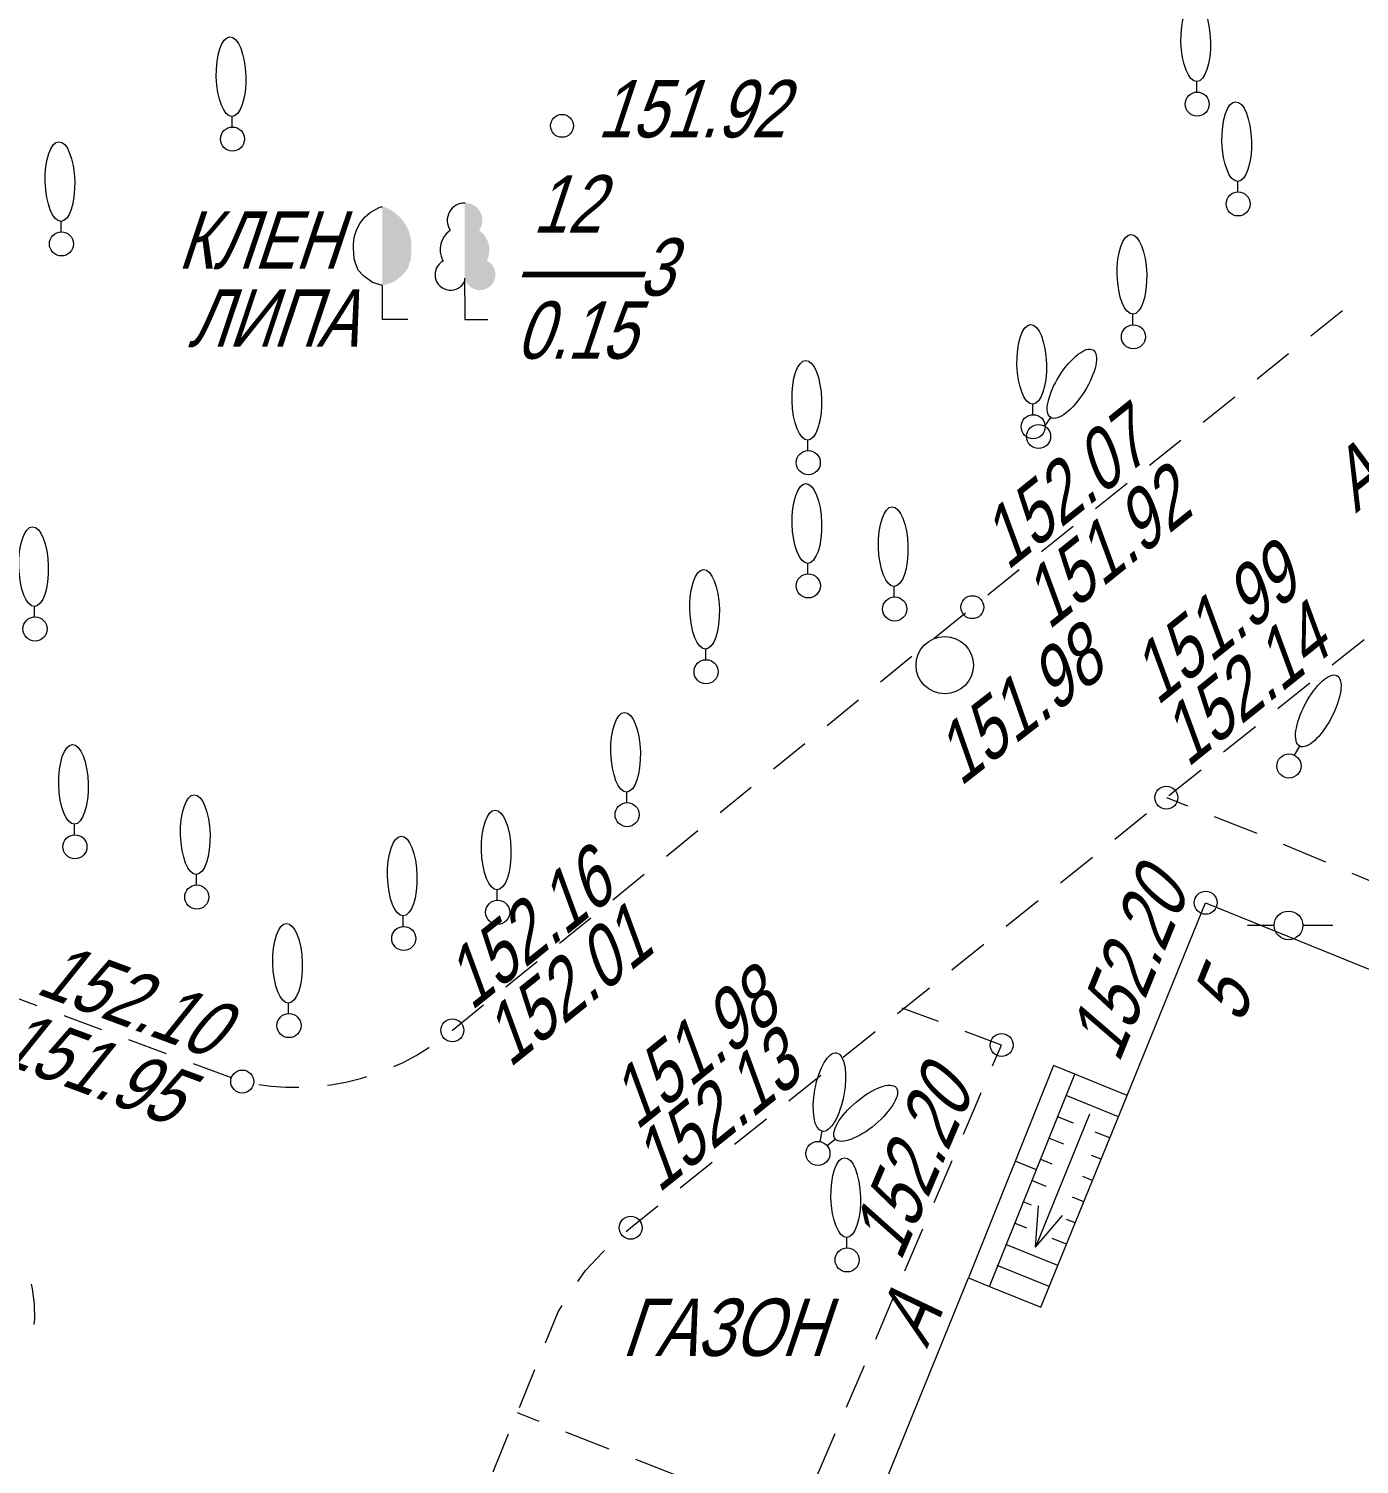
# Model space of a CAD drawing. Header units: metres. Extents: x 382 to 851, y 14083 to 14440.
# Drawn here: x 687.61 to 710.81, y 14270.72 to 14295.75 of the extents above; entities that cross this region are included whole.
import ezdxf
from ezdxf.enums import TextEntityAlignment as Align

# ---------------------------------------------------------------- set-up
doc = ezdxf.new("R2010")
doc.units = ezdxf.units.M
doc.header["$MEASUREMENT"] = 0
doc.linetypes.add('UP line', pattern=[1.5, 1, -0.5])
for name, color, linetype, lineweight in [('Бортовой камень', 7, 'Continuous', 25), ('Внутреннее заполнение', 7, 'Continuous', 25), ('Горизонтали', 7, 'Continuous', 25), ('Граница улицы', 7, 'Continuous', 25), ('Здания', 7, 'Continuous', 25), ('Колодцы', 7, 'Continuous', 25), ('Крыльца', 7, 'Continuous', 25), ('Леса и газоны', 7, 'Continuous', 25), ('Номер дома', 7, 'Continuous', 25), ('Отдельно стоящее дерево', 7, 'Continuous', 25), ('Фонтаны', 7, 'Continuous', 25), ('Части зданий', 7, 'Continuous', 25)]:
    doc.layers.add(name, color=color, linetype=linetype, lineweight=lineweight)
doc.styles.add('Style-RUSSIAN_1251 I 0.32289', font='RUSSIAN_1251.shx', dxfattribs={"oblique": 18.5})

# ---------------------------------------------------------------- blocks, each defined once
blk = doc.blocks.new('DEREVO_101')
at = {"layer": 'Отдельно стоящее дерево', "color": 251, "linetype": 'Continuous', "lineweight": 9, "flags": 128}
blk.add_lwpolyline([(-0.007, 0.21), (-0.007, 0.393)], dxfattribs=at)
at = {"layer": 'Отдельно стоящее дерево', "color": 251, "linetype": 'Continuous', "lineweight": 9}
blk.add_arc((0.00044, 0.00032), 0.21, 0, 359.999994, dxfattribs=at)
blk.add_ellipse((-0.02506, 1.08832), major_axis=(-0.0185, 0.695), ratio=0.36982862, dxfattribs=at)
blk = doc.blocks.new('DEREVO_102')
at = {"layer": 'Отдельно стоящее дерево', "color": 251, "linetype": 'Continuous', "lineweight": 9, "flags": 128}
blk.add_lwpolyline([(-0.007, 0.21), (-0.007, 0.393)], dxfattribs=at)
at = {"layer": 'Отдельно стоящее дерево', "color": 251, "linetype": 'Continuous', "lineweight": 9}
blk.add_arc((-0.00045, -0.00013), 0.21, 0, 359.999994, dxfattribs=at)
blk.add_ellipse((-0.02595, 1.08787), major_axis=(-0.0185, 0.695), ratio=0.36982862, dxfattribs=at)
blk = doc.blocks.new('DEREVO_103')
at = {"layer": 'Отдельно стоящее дерево', "color": 251, "linetype": 'Continuous', "lineweight": 9, "flags": 128}
blk.add_lwpolyline([(-0.007, 0.21), (-0.007, 0.393)], dxfattribs=at)
at = {"layer": 'Отдельно стоящее дерево', "color": 251, "linetype": 'Continuous', "lineweight": 9}
blk.add_arc((0.00037, -0.00041), 0.21, 0, 359.999994, dxfattribs=at)
blk.add_ellipse((-0.02513, 1.08759), major_axis=(-0.0185, 0.695), ratio=0.36982862, dxfattribs=at)
blk = doc.blocks.new('DEREVO_104')
at = {"layer": 'Отдельно стоящее дерево', "color": 251, "linetype": 'Continuous', "lineweight": 9, "flags": 128}
blk.add_lwpolyline([(-0.007, 0.21), (-0.007, 0.393)], dxfattribs=at)
at = {"layer": 'Отдельно стоящее дерево', "color": 251, "linetype": 'Continuous', "lineweight": 9}
blk.add_arc((0, 0), 0.21, 0, 360, dxfattribs=at)
blk.add_ellipse((-0.026, 1.088), major_axis=(-0.018, 0.695), ratio=0.369829, dxfattribs=at)
blk = doc.blocks.new('DEREVO_105')
at = {"layer": 'Отдельно стоящее дерево', "color": 251, "linetype": 'Continuous', "lineweight": 9, "flags": 128}
blk.add_lwpolyline([(-0.007, 0.21), (-0.007, 0.393)], dxfattribs=at)
at = {"layer": 'Отдельно стоящее дерево', "color": 251, "linetype": 'Continuous', "lineweight": 9}
blk.add_arc((-0.00049, -0.00049), 0.21, 0, 359.999994, dxfattribs=at)
blk.add_ellipse((-0.02599, 1.08751), major_axis=(-0.0185, 0.695), ratio=0.36982862, dxfattribs=at)
blk = doc.blocks.new('DEREVO_108')
at = {"layer": 'Отдельно стоящее дерево', "color": 251, "linetype": 'Continuous', "lineweight": 9, "flags": 128}
blk.add_lwpolyline([(-0.007, 0.21), (-0.007, 0.393)], dxfattribs=at)
at = {"layer": 'Отдельно стоящее дерево', "color": 251, "linetype": 'Continuous', "lineweight": 9}
blk.add_arc((0, -0.001), 0.21, 0, 360, dxfattribs=at)
blk.add_ellipse((-0.026, 1.087), major_axis=(-0.019, 0.695), ratio=0.369829, dxfattribs=at)
blk = doc.blocks.new('PIKET_115')
at = {"layer": 'Горизонтали', "color": 251, "linetype": 'Continuous', "lineweight": 9}
blk.add_arc((0, 0), 0.2, 0, 360, dxfattribs=at)
blk = doc.blocks.new('KOLOD_18')
at = {"layer": 'Колодцы', "color": 251, "linetype": 'Continuous', "lineweight": 9}
blk.add_arc((0, 0), 0.5, 0, 360, dxfattribs=at)
blk = doc.blocks.new('STRELK_5')
at = {"layer": 'Крыльца', "color": 251, "linetype": 'Continuous', "lineweight": 9, "flags": 128}
for points in [[(0, 2.5), (-0.226, 1.815)], [(0, 0), (0, 2.5)], [(0, 2.5), (0.226, 1.815)]]:
    blk.add_lwpolyline(points, dxfattribs=at)
blk = doc.blocks.new('SIFON_1')
at = {"layer": 'Фонтаны', "color": 251, "linetype": 'Continuous', "lineweight": 9}
for p, q in [((-0.717, 0.004), (-0.253, 0.004)), ((0.244, 0.004), (0.774, 0.004))]:
    blk.add_line(p, q, dxfattribs=at)
blk.add_arc((0, 0), 0.25, 0, 360, dxfattribs=at)
blk = doc.blocks.new('PIKET_117')
at = {"layer": 'Горизонтали', "color": 251, "linetype": 'Continuous', "lineweight": 9}
blk.add_arc((0, 0), 0.2, 0, 360, dxfattribs=at)
blk = doc.blocks.new('SM_1')
at = {"layer": 'Леса и газоны', "linetype": 'Continuous', "lineweight": 9}
blk.add_hatch(color=251, dxfattribs=at).paths.add_polyline_path([(0.742, 0.718, 1.560755), (1.127, 1.026), (1.13, 1.032, 0.363475), (0.996, 1.554), (0.996, 1.561, 0.605867), (0.742, 2.032)])
blk.add_hatch(color=251, dxfattribs=at).paths.add_polyline_path([(-0.693, 0.594), (-0.52, 0.645), (-0.465, 0.673), (-0.364, 0.762), (-0.271, 0.86), (-0.244, 0.907), (-0.244, 0.905), (-0.223, 0.982), (-0.197, 1.055), (-0.195, 1.064), (-0.188, 1.25, 0.341141), (-0.693, 1.972), (-0.693, 0.592)], is_closed=False)
at = {"layer": 'Леса и газоны', "color": 251, "linetype": 'Continuous', "lineweight": 9}
for p, q in [((-0.693, 0.002), (-0.693, 0.592)), ((0.992, 0.514), (0.993, 0.514))]:
    blk.add_line(p, q, dxfattribs=at)
at = {"layer": 'Леса и газоны', "color": 251, "linetype": 'Continuous', "lineweight": 9, "flags": 128}
blk.add_lwpolyline([(-0.693, 0.594), (-0.866, 0.645), (-1.022, 0.762), (-1.115, 0.86), (-1.163, 0.984), (-1.189, 1.057), (-1.199, 1.252), (-1.198, 1.25, -0.344174), (-0.693, 1.972)], format="xyb", dxfattribs=at)
for points in [[(0.742, 0.413), (0.742, 0.719)], [(0.742, 0.413), (0.742, 0.003), (1.145, 0.003)], [(-0.693, 0.004), (-0.25, 0.004)]]:
    blk.add_lwpolyline(points, dxfattribs=at)
at = {"layer": 'Леса и газоны', "color": 251, "linetype": 'Continuous', "lineweight": 9}
for centre, radius, start, end in [((0.738, 1.73), 0.302, 87.9054, 214.1094), ((0.733, 1.213), 0.42, 125.6529, 205.5526), ((0.495, 0.783), 0.271, 117.6072, 335.8238)]:
    blk.add_arc(centre, radius, start, end, dxfattribs=at)
blk = doc.blocks.new('DEREVO_156')
at = {"layer": 'Отдельно стоящее дерево', "color": 251, "linetype": 'Continuous', "lineweight": 9, "flags": 128}
blk.add_lwpolyline([(-0.007, 0.21), (-0.007, 0.393)], dxfattribs=at)
at = {"layer": 'Отдельно стоящее дерево', "color": 251, "linetype": 'Continuous', "lineweight": 9}
blk.add_arc((0.00004, 0.00031), 0.21, 0, 359.999994, dxfattribs=at)
blk.add_ellipse((-0.02546, 1.08831), major_axis=(-0.0185, 0.695), ratio=0.36982862, dxfattribs=at)
blk = doc.blocks.new('DEREVO_157')
at = {"layer": 'Отдельно стоящее дерево', "color": 251, "linetype": 'Continuous', "lineweight": 9, "flags": 128}
blk.add_lwpolyline([(-0.007, 0.21), (-0.007, 0.393)], dxfattribs=at)
at = {"layer": 'Отдельно стоящее дерево', "color": 251, "linetype": 'Continuous', "lineweight": 9}
blk.add_arc((0, 0), 0.21, 0, 360, dxfattribs=at)
blk.add_ellipse((-0.025, 1.088), major_axis=(-0.019, 0.695), ratio=0.369829, dxfattribs=at)
blk = doc.blocks.new('DEREVO_158')
at = {"layer": 'Отдельно стоящее дерево', "color": 251, "linetype": 'Continuous', "lineweight": 9, "flags": 128}
blk.add_lwpolyline([(-0.007, 0.21), (-0.007, 0.393)], dxfattribs=at)
at = {"layer": 'Отдельно стоящее дерево', "color": 251, "linetype": 'Continuous', "lineweight": 9}
blk.add_arc((0.00041, -0.00003), 0.21, 0, 359.999994, dxfattribs=at)
blk.add_ellipse((-0.02509, 1.08797), major_axis=(-0.0185, 0.695), ratio=0.36982862, dxfattribs=at)
blk = doc.blocks.new('DEREVO_159')
at = {"layer": 'Отдельно стоящее дерево', "color": 251, "linetype": 'Continuous', "lineweight": 9, "flags": 128}
blk.add_lwpolyline([(-0.007, 0.21), (-0.007, 0.393)], dxfattribs=at)
at = {"layer": 'Отдельно стоящее дерево', "color": 251, "linetype": 'Continuous', "lineweight": 9}
blk.add_arc((0, 0), 0.21, 0, 360, dxfattribs=at)
blk.add_ellipse((-0.026, 1.088), major_axis=(-0.019, 0.695), ratio=0.369829, dxfattribs=at)
blk = doc.blocks.new('DEREVO_160')
at = {"layer": 'Отдельно стоящее дерево', "color": 251, "linetype": 'Continuous', "lineweight": 9, "flags": 128}
blk.add_lwpolyline([(-0.007, 0.21), (-0.007, 0.393)], dxfattribs=at)
at = {"layer": 'Отдельно стоящее дерево', "color": 251, "linetype": 'Continuous', "lineweight": 9}
blk.add_arc((-0.00049, -0.00005), 0.21, 0, 359.999994, dxfattribs=at)
blk.add_ellipse((-0.02599, 1.08795), major_axis=(-0.0185, 0.695), ratio=0.36982862, dxfattribs=at)
blk = doc.blocks.new('DEREVO_161')
at = {"layer": 'Отдельно стоящее дерево', "color": 251, "linetype": 'Continuous', "lineweight": 9, "flags": 128}
blk.add_lwpolyline([(-0.007, 0.21), (-0.007, 0.393)], dxfattribs=at)
at = {"layer": 'Отдельно стоящее дерево', "color": 251, "linetype": 'Continuous', "lineweight": 9}
blk.add_arc((-0.00021, 0.00032), 0.21, 0, 359.999994, dxfattribs=at)
blk.add_ellipse((-0.02571, 1.08832), major_axis=(-0.0185, 0.695), ratio=0.36982862, dxfattribs=at)
blk = doc.blocks.new('DEREVO_162')
at = {"layer": 'Отдельно стоящее дерево', "color": 251, "linetype": 'Continuous', "lineweight": 9, "flags": 128}
blk.add_lwpolyline([(-0.007, 0.21), (-0.007, 0.393)], dxfattribs=at)
at = {"layer": 'Отдельно стоящее дерево', "color": 251, "linetype": 'Continuous', "lineweight": 9}
blk.add_arc((0.00033, -0.0004), 0.21, 0, 359.999994, dxfattribs=at)
blk.add_ellipse((-0.02517, 1.0876), major_axis=(-0.0185, 0.695), ratio=0.36982862, dxfattribs=at)
blk = doc.blocks.new('DEREVO_163')
at = {"layer": 'Отдельно стоящее дерево', "color": 251, "linetype": 'Continuous', "lineweight": 9, "flags": 128}
blk.add_lwpolyline([(-0.007, 0.21), (-0.007, 0.393)], dxfattribs=at)
at = {"layer": 'Отдельно стоящее дерево', "color": 251, "linetype": 'Continuous', "lineweight": 9}
blk.add_arc((-0.00042, 0.00031), 0.21, 0, 359.999994, dxfattribs=at)
blk.add_ellipse((-0.02592, 1.08831), major_axis=(-0.0185, 0.695), ratio=0.36982862, dxfattribs=at)
blk = doc.blocks.new('DEREVO_164')
at = {"layer": 'Отдельно стоящее дерево', "color": 251, "linetype": 'Continuous', "lineweight": 9, "flags": 128}
blk.add_lwpolyline([(-0.007, 0.21), (-0.007, 0.393)], dxfattribs=at)
at = {"layer": 'Отдельно стоящее дерево', "color": 251, "linetype": 'Continuous', "lineweight": 9}
blk.add_arc((0.00037, -0.00042), 0.21, 0, 359.999994, dxfattribs=at)
blk.add_ellipse((-0.02513, 1.08758), major_axis=(-0.0185, 0.695), ratio=0.36982862, dxfattribs=at)
blk = doc.blocks.new('DEREVO_165')
at = {"layer": 'Отдельно стоящее дерево', "color": 251, "linetype": 'Continuous', "lineweight": 9, "flags": 128}
blk.add_lwpolyline([(-0.007, 0.21), (-0.007, 0.393)], dxfattribs=at)
at = {"layer": 'Отдельно стоящее дерево', "color": 251, "linetype": 'Continuous', "lineweight": 9}
blk.add_arc((0.00019, -0.00005), 0.21, 0, 359.999994, dxfattribs=at)
blk.add_ellipse((-0.02531, 1.08795), major_axis=(-0.0185, 0.695), ratio=0.36982862, dxfattribs=at)
blk = doc.blocks.new('DEREVO_166')
at = {"layer": 'Отдельно стоящее дерево', "color": 251, "linetype": 'Continuous', "lineweight": 9, "flags": 128}
blk.add_lwpolyline([(-0.007, 0.21), (-0.007, 0.393)], dxfattribs=at)
at = {"layer": 'Отдельно стоящее дерево', "color": 251, "linetype": 'Continuous', "lineweight": 9}
blk.add_arc((0.00035, -0.0004), 0.21, 0, 359.999994, dxfattribs=at)
blk.add_ellipse((-0.02515, 1.0876), major_axis=(-0.0185, 0.695), ratio=0.36982862, dxfattribs=at)
blk = doc.blocks.new('DEREVO_167')
at = {"layer": 'Отдельно стоящее дерево', "color": 251, "linetype": 'Continuous', "lineweight": 9, "flags": 128}
blk.add_lwpolyline([(-0.007, 0.21), (-0.007, 0.393)], dxfattribs=at)
at = {"layer": 'Отдельно стоящее дерево', "color": 251, "linetype": 'Continuous', "lineweight": 9}
blk.add_arc((-0.0005, 0.00009), 0.21, 0, 359.999994, dxfattribs=at)
blk.add_ellipse((-0.026, 1.08809), major_axis=(-0.0185, 0.695), ratio=0.36982862, dxfattribs=at)
blk = doc.blocks.new('DEREVO_168')
at = {"layer": 'Отдельно стоящее дерево', "color": 251, "linetype": 'Continuous', "lineweight": 9, "flags": 128}
blk.add_lwpolyline([(-0.007, 0.21), (-0.007, 0.393)], dxfattribs=at)
at = {"layer": 'Отдельно стоящее дерево', "color": 251, "linetype": 'Continuous', "lineweight": 9}
blk.add_arc((-0.00045, -0.00015), 0.21, 0, 359.999994, dxfattribs=at)
blk.add_ellipse((-0.02595, 1.08785), major_axis=(-0.0185, 0.695), ratio=0.36982862, dxfattribs=at)
blk = doc.blocks.new('DEREVO_176')
at = {"layer": 'Отдельно стоящее дерево', "color": 251, "linetype": 'Continuous', "lineweight": 9, "flags": 128}
blk.add_lwpolyline([(-0.007, 0.21), (-0.007, 0.393)], dxfattribs=at)
at = {"layer": 'Отдельно стоящее дерево', "color": 251, "linetype": 'Continuous', "lineweight": 9}
blk.add_arc((0, 0), 0.21, 0, 360, dxfattribs=at)
blk.add_ellipse((-0.026, 1.088), major_axis=(-0.019, 0.695), ratio=0.369829, dxfattribs=at)
blk = doc.blocks.new('DEREVO_177')
at = {"layer": 'Отдельно стоящее дерево', "color": 251, "linetype": 'Continuous', "lineweight": 9, "flags": 128}
blk.add_lwpolyline([(-0.007, 0.21), (-0.007, 0.393)], dxfattribs=at)
at = {"layer": 'Отдельно стоящее дерево', "color": 251, "linetype": 'Continuous', "lineweight": 9}
blk.add_arc((0, 0), 0.21, 0, 360, dxfattribs=at)
blk.add_ellipse((-0.025, 1.088), major_axis=(-0.019, 0.695), ratio=0.369829, dxfattribs=at)
blk = doc.blocks.new('DEREVO_178')
at = {"layer": 'Отдельно стоящее дерево', "color": 251, "linetype": 'Continuous', "lineweight": 9, "flags": 128}
blk.add_lwpolyline([(-0.007, 0.211), (-0.007, 0.393)], dxfattribs=at)
at = {"layer": 'Отдельно стоящее дерево', "color": 251, "linetype": 'Continuous', "lineweight": 9}
blk.add_arc((0, 0), 0.21, 0, 360, dxfattribs=at)
blk.add_ellipse((-0.026, 1.088), major_axis=(-0.018, 0.695), ratio=0.369829, dxfattribs=at)
blk = doc.blocks.new('PIKET_119')
at = {"layer": 'Горизонтали', "color": 251, "linetype": 'Continuous', "lineweight": 9}
blk.add_arc((0, 0), 0.2, 0, 360, dxfattribs=at)
blk = doc.blocks.new('PIKET_358')
at = {"layer": 'Горизонтали', "color": 251, "linetype": 'Continuous', "lineweight": 9}
blk.add_arc((0, 0), 0.2, 0, 360, dxfattribs=at)
blk = doc.blocks.new('PIKET_359')
at = {"layer": 'Горизонтали', "color": 251, "linetype": 'Continuous', "lineweight": 9}
blk.add_arc((0, 0), 0.2, 0, 360, dxfattribs=at)
blk = doc.blocks.new('PIKET_360')
at = {"layer": 'Горизонтали', "color": 251, "linetype": 'Continuous', "lineweight": 9}
blk.add_arc((0, 0), 0.2, 0, 360, dxfattribs=at)
blk = doc.blocks.new('PIKET_375')
at = {"layer": 'Горизонтали', "color": 251, "linetype": 'Continuous', "lineweight": 9}
blk.add_arc((0, 0), 0.2, 0, 360, dxfattribs=at)
blk = doc.blocks.new('PIKET_376')
at = {"layer": 'Горизонтали', "color": 251, "linetype": 'Continuous', "lineweight": 9}
blk.add_arc((0, 0), 0.2, 0, 360, dxfattribs=at)
blk = doc.blocks.new('msdElementTypeLineString_90')
at = {"layer": 'Граница улицы', "color": 251, "linetype": 'Continuous', "lineweight": 9}
for p, q in [((0.633, 0.409), (0, 0.643)), ((1.734, 0), (1.102, 0.235))]:
    blk.add_line(p, q, dxfattribs=at)
blk = doc.blocks.new('msdElementTypeLineString_91')
at = {"layer": 'Граница улицы', "color": 251, "linetype": 'Continuous', "lineweight": 9}
for p, q in [((0, 1.922), (0.377, 1.773)), ((0.842, 1.59), (1.596, 1.293)), ((2.062, 1.11), (2.816, 0.813)), ((3.281, 0.629), (4.035, 0.332)), ((4.5, 0.149), (4.877, 0))]:
    blk.add_line(p, q, dxfattribs=at)
blk = doc.blocks.new('msdElementTypeLineString_92')
at = {"layer": 'Части зданий', "color": 251, "linetype": 'Continuous', "lineweight": 9}
for p, q in [((3.411, 7.967), (3.567, 8.332)), ((2.392, 5.587), (2.704, 6.317)), ((1.882, 4.396), (2.195, 5.127)), ((1.373, 3.206), (1.685, 3.937)), ((0.863, 2.016), (1.176, 2.746)), ((0.354, 0.825), (0.666, 1.556)), ((0, 0), (0.157, 0.366))]:
    blk.add_line(p, q, dxfattribs=at)
at = {"layer": 'Части зданий', "color": 251, "linetype": 'Continuous', "lineweight": 9, "flags": 128}
blk.add_lwpolyline([(2.901, 6.777), (3.11, 7.264), (3.214, 7.507)], dxfattribs=at)
blk = doc.blocks.new('msdElementTypeLineString_96')
at = {"layer": 'Части зданий', "color": 251, "linetype": 'Continuous', "lineweight": 9}
for p, q in [((0, 6.004), (0.371, 5.859)), ((0.836, 5.676), (1.577, 5.385)), ((2.038, 5.191), (2.772, 4.882)), ((4.427, 4.184), (5.161, 3.875)), ((5.621, 3.681), (6.355, 3.371)), ((6.816, 3.177), (7.549, 2.868)), ((8.01, 2.674), (8.744, 2.364)), ((9.204, 2.17), (9.938, 1.861)), ((10.399, 1.666), (11.132, 1.357)), ((11.593, 1.163), (12.327, 0.853)), ((12.788, 0.659), (13.521, 0.35)), ((13.982, 0.156), (14.349, 0.001))]:
    blk.add_line(p, q, dxfattribs=at)
at = {"layer": 'Части зданий', "color": 251, "linetype": 'Continuous', "lineweight": 9, "flags": 128}
blk.add_lwpolyline([(3.233, 4.688), (3.321, 4.651), (3.966, 4.379)], dxfattribs=at)
blk = doc.blocks.new('msdElementTypeLineString_101')
at = {"layer": 'Бортовой камень', "color": 251, "linetype": 'Continuous', "lineweight": 9, "flags": 128}
blk.add_lwpolyline([(23.523, 23.157), (23.532, 23.25), (23.528, 23.513), (23.494, 23.779), (23.474, 23.859)], dxfattribs=at)
blk = doc.blocks.new('msdElementTypeLineString_113')
at = {"layer": 'Бортовой камень', "color": 251, "linetype": 'Continuous', "lineweight": 9}
for p, q in [((39.491, 13.106), (40.04, 13.546)), ((38.552, 12.353), (39.101, 12.793)), ((37.613, 11.6), (38.162, 12.04)), ((36.674, 10.847), (37.223, 11.287)), ((35.735, 10.094), (36.284, 10.534)), ((34.796, 9.341), (35.345, 9.782)), ((33.857, 8.588), (34.406, 9.029)), ((32.922, 7.83), (33.467, 8.275)), ((31.988, 7.071), (32.534, 7.515)), ((31.055, 6.311), (31.601, 6.755)), ((30.121, 5.551), (30.667, 5.995)), ((29.188, 4.791), (29.734, 5.235)), ((28.254, 4.031), (28.8, 4.475)), ((27.321, 3.271), (27.867, 3.716)), ((26.387, 2.511), (26.933, 2.956)), ((25.454, 1.752), (26, 2.196)), ((16.617, 1.671), (17.277, 1.427)), ((17.746, 1.253), (18.406, 1.008)), ((18.875, 0.835), (19.534, 0.59)), ((20.003, 0.417), (20.663, 0.172))]:
    blk.add_line(p, q, dxfattribs=at)
at = {"layer": 'Бортовой камень', "color": 251, "linetype": 'Continuous', "lineweight": 9, "flags": 128}
for points in [[(24.52, 0.992), (24.522, 0.993), (25.066, 1.436)], [(23.5, 0.361), (23.661, 0.434), (23.892, 0.556), (24.113, 0.691), (24.119, 0.695)], [(21.145, 0.048), (21.361, 0.02), (21.619, 0.002), (21.847, 0)], [(22.345, 0.038), (22.404, 0.044), (22.665, 0.091), (22.922, 0.154), (23.031, 0.188)]]:
    blk.add_lwpolyline(points, dxfattribs=at)
blk = doc.blocks.new('msdElementTypeLineString_116')
at = {"layer": 'Бортовой камень', "color": 251, "linetype": 'Continuous', "lineweight": 9}
for p, q in [((17.869, 34.657), (18.427, 35.103)), ((16.921, 33.898), (17.479, 34.345)), ((15.973, 33.14), (16.53, 33.586)), ((15.024, 32.381), (15.582, 32.827)), ((14.078, 31.621), (14.634, 32.068)), ((13.131, 30.86), (13.688, 31.308)), ((12.184, 30.1), (12.741, 30.547)), ((11.237, 29.34), (11.794, 29.787)), ((10.29, 28.579), (10.847, 29.027)), ((9.343, 27.819), (9.9, 28.266)), ((8.397, 27.058), (8.954, 27.506)), ((7.45, 26.298), (8.007, 26.745)), ((6.503, 25.538), (7.06, 25.985)), ((3.698, 21.711), (3.967, 22.373)), ((3.243, 20.586), (3.511, 21.248))]:
    blk.add_line(p, q, dxfattribs=at)
at = {"layer": 'Бортовой камень', "color": 251, "linetype": 'Continuous', "lineweight": 9, "flags": 128}
for points in [[(5.557, 24.777), (5.638, 24.843), (6.113, 25.225)], [(4.715, 23.908), (4.852, 24.1), (5.147, 24.414), (5.182, 24.447)], [(4.156, 22.836), (4.377, 23.379), (4.443, 23.489)]]:
    blk.add_lwpolyline(points, dxfattribs=at)
blk = doc.blocks.new('msdElementTypeTextNode_6')
at = {"layer": 'Леса и газоны', "color": 251, "linetype": 'Continuous', "lineweight": 9, "style": 'Style-RUSSIAN_1251 I 0.32289', "oblique": 18.5, "width": 0.799996}
for s, p in [(' 12', (0, 1.100001)), ('——3', (0, 0.000001)), ('0.15', (0, -1.100999))]:
    blk.add_text(s, height=1.000002, dxfattribs=at).set_placement(p, align=Align.MIDDLE_LEFT)

msp = doc.modelspace()

# ---------------------------------------------------------------- linework, layer by layer
at = {"layer": 'Внутреннее заполнение', "color": 251, "linetype": 'Continuous', "lineweight": 9, "flags": 128}
for points in [[(706.608, 14276.779), (705.696, 14277.149)], [(705.824, 14276.666), (705.545, 14276.778)], [(706.457, 14276.409), (706.202, 14276.512)], [(705.653, 14276.303), (705.395, 14276.408)], [(705.177, 14275.852), (704.806, 14276.002)], [(705.454, 14275.952), (705.245, 14276.037)], [(706.306, 14276.039), (706.14, 14276.106)], [(706.155, 14275.668), (705.988, 14275.736)], [(705.346, 14275.564), (705.095, 14275.666)], [(705.091, 14275.236), (704.945, 14275.295)], [(706.004, 14275.298), (705.809, 14275.377)], [(705.01, 14274.837), (704.794, 14274.925)], [(705.853, 14274.927), (705.7, 14274.989)], [(705.551, 14274.186), (704.644, 14274.554)], [(705.702, 14274.557), (705.451, 14274.658)], [(705.4, 14273.816), (704.494, 14274.183)]]:
    msp.add_lwpolyline(points, dxfattribs=at)
at = {"layer": 'Здания', "color": 251, "linetype": 'Continuous', "lineweight": 9, "flags": 128}
msp.add_lwpolyline([(698.109, 14259.495), (703.991, 14273.969), (704.362, 14273.819), (705.254, 14273.458), (706.759, 14277.15), (708.128, 14280.51), (711.204, 14279.257), (711.843, 14278.996), (713.415, 14278.356), (714.66, 14277.848), (716.271, 14277.192), (717.365, 14276.746), (718.857, 14276.138), (719.95, 14275.693), (717.03, 14268.525)], dxfattribs=at)
at = {"layer": 'Крыльца', "color": 251, "linetype": 'Continuous', "lineweight": 9, "flags": 128}
for points in [[(704.362, 14273.819), (705.846, 14277.52), (705.475, 14277.67), (703.991, 14273.969)], [(706.759, 14277.15), (705.846, 14277.52)]]:
    msp.add_lwpolyline(points, dxfattribs=at)

# ---------------------------------------------------------------- block references
at = {"layer": 'Бортовой камень', "color": 251, "linetype": 'Continuous', "lineweight": 9}
for name, p in [('msdElementTypeLineString_113', (670.473, 14277.293)), ('msdElementTypeLineString_116', (692.465, 14250)), ('msdElementTypeLineString_101', (664.181, 14250))]:
    msp.add_blockref(name, p, dxfattribs=at)
at = {"layer": 'Горизонтали', "color": 251, "linetype": 'Continuous', "lineweight": 9, "rotation": 307.4555985985827}
msp.add_blockref('PIKET_115', (696.906, 14294.058), dxfattribs=at)
at = {"layer": 'Горизонтали', "color": 251, "linetype": 'Continuous', "lineweight": 9}
for name, p in [('PIKET_358', (704.06, 14285.665)), ('PIKET_376', (707.443, 14282.344)), ('PIKET_117', (708.128, 14280.51)), ('PIKET_359', (694.995, 14278.286)), ('PIKET_119', (704.57, 14278.029)), ('PIKET_360', (691.331, 14277.393)), ('PIKET_375', (698.103, 14274.843))]:
    msp.add_blockref(name, p, dxfattribs=at)
at = {"layer": 'Граница улицы', "color": 251, "linetype": 'Continuous', "lineweight": 9}
for name, p in [('msdElementTypeLineString_90', (702.836, 14278.029)), ('msdElementTypeLineString_91', (696.126, 14269.697))]:
    msp.add_blockref(name, p, dxfattribs=at)
at = {"layer": 'Колодцы', "color": 251, "linetype": 'Continuous', "lineweight": 9}
msp.add_blockref('KOLOD_18', (703.579, 14284.653), dxfattribs=at)
at = {"layer": 'Крыльца', "color": 251, "linetype": 'Continuous', "lineweight": 9, "rotation": 157.9453187394283}
msp.add_blockref('STRELK_5', (706.102, 14276.824), dxfattribs=at)
at = {"layer": 'Леса и газоны', "color": 251, "linetype": 'Continuous', "lineweight": 9}
for name, p in [('msdElementTypeTextNode_6', (696.095, 14291.598)), ('SM_1', (694.469, 14290.681))]:
    msp.add_blockref(name, p, dxfattribs=at)
at = {"layer": 'Отдельно стоящее дерево', "color": 251, "linetype": 'Continuous', "lineweight": 9}
for name, p in [('DEREVO_101', (707.98, 14294.437)), ('DEREVO_157', (691.161, 14293.828)), ('DEREVO_102', (708.695, 14292.697)), ('DEREVO_156', (688.179, 14291.999)), ('DEREVO_103', (706.868, 14290.38)), ('DEREVO_105', (705.121, 14288.812)), ('DEREVO_159', (701.2, 14288.185)), ('DEREVO_160', (701.201, 14286.036)), ('DEREVO_158', (702.706, 14285.633)), ('DEREVO_168', (687.719, 14285.285)), ('DEREVO_161', (699.418, 14284.539)), ('DEREVO_162', (698.041, 14282.047)), ('DEREVO_167', (688.415, 14281.486)), ('DEREVO_166', (690.538, 14280.611)), ('DEREVO_163', (695.785, 14280.344)), ('DEREVO_164', (694.146, 14279.888)), ('DEREVO_165', (692.146, 14278.368)), ('DEREVO_177', (701.877, 14274.282))]:
    msp.add_blockref(name, p, dxfattribs=at)
for name, p, rotation in [('DEREVO_104', (705.215, 14288.641), 326.3562185101262), ('DEREVO_108', (709.581, 14282.896), 330.6066126207921), ('DEREVO_176', (701.368, 14276.139), 348.0483908321751), ('DEREVO_178', (701.368, 14276.139), 308.6985178119398)]:
    msp.add_blockref(name, p, dxfattribs=dict(at, rotation=rotation))
at = {"layer": 'Фонтаны', "color": 251, "linetype": 'Continuous', "lineweight": 9}
msp.add_blockref('SIFON_1', (709.573, 14280.116), dxfattribs=at)
at = {"layer": 'Части зданий', "color": 251, "linetype": 'Continuous', "lineweight": 9}
for name, p in [('msdElementTypeLineString_96', (707.443, 14276.34)), ('msdElementTypeLineString_92', (701.003, 14269.697))]:
    msp.add_blockref(name, p, dxfattribs=at)

# ---------------------------------------------------------------- texts
at = {"layer": 'Горизонтали', "color": 251, "linetype": 'Continuous', "lineweight": 9, "style": 'Style-RUSSIAN_1251 I 0.32289', "oblique": 18.5, "width": 0.799996}
msp.add_text('151.92', height=1, dxfattribs=at).set_placement((697.518, 14293.856))
at = {"layer": 'Горизонтали', "color": 251, "linetype": 'Continuous', "lineweight": 9, "style": 'Style-RUSSIAN_1251 I 0.32289', "oblique": 18.5}
for s, rotation, width, p in [('152.07', 38.7239, 0.8, (704.671, 14286.291)), ('151.92', 38.7239, 0.8, (705.391, 14285.255)), ('151.99', 38.7681, 0.8, (707.285, 14283.935)), ('152.14', 38.7681, 0.8, (707.813, 14282.857)), ('152.16', 38.7239, 0.8, (695.326, 14278.615)), ('152.20', 67.8308, 0.799996, (706.614, 14277.695)), ('152.01', 38.7239, 0.8, (695.994, 14277.621)), ('152.10', 339.672, 0.8, (687.704, 14278.937)), ('151.98', 38.7681, 0.8, (698.208, 14276.53)), ('151.95', 339.672, 0.8, (687.023, 14277.757)), ('152.13', 38.7681, 0.8, (698.592, 14275.436)), ('152.20', 66.8261, 0.799996, (702.809, 14274.238))]:
    msp.add_text(s, height=1, rotation=rotation, dxfattribs=dict(at, width=width)).set_placement(p)
at = {"layer": 'Граница улицы', "color": 251, "linetype": 'Continuous', "lineweight": 9, "style": 'Style-RUSSIAN_1251 I 0.32289', "oblique": 18.5, "width": 0.799996}
msp.add_text('А', height=1, rotation=38.7703, dxfattribs=at).set_placement((710.744, 14287.294))
at = {"layer": 'Колодцы', "color": 251, "linetype": 'Continuous', "lineweight": 9, "style": 'Style-RUSSIAN_1251 I 0.32289', "oblique": 18.5, "width": 0.799996}
msp.add_text('151.98', height=1, rotation=37.9457, dxfattribs=at).set_placement((703.854, 14282.527))
at = {"layer": 'Леса и газоны', "color": 251, "linetype": 'Continuous', "lineweight": 9, "style": 'Style-RUSSIAN_1251 I 0.32289', "oblique": 18.5, "width": 0.799996}
for s, p in [('КЛЕН', (690.2, 14291.565)), ('ЛИПА', (690.381, 14290.205)), ('ГАЗОН', (697.946, 14272.608))]:
    msp.add_text(s, height=1, dxfattribs=at).set_placement(p)
at = {"layer": 'Номер дома', "color": 251, "linetype": 'Continuous', "lineweight": 9, "style": 'Style-RUSSIAN_1251 I 0.32289', "oblique": 18.5, "width": 0.799996}
msp.add_text('5', height=1, rotation=67.8826, dxfattribs=at).set_placement((708.748, 14278.379))
at = {"layer": 'Части зданий', "color": 251, "linetype": 'UP line', "lineweight": 9, "style": 'Style-RUSSIAN_1251 I 0.32289', "oblique": 18.5, "width": 0.799996}
msp.add_text('А', height=1, rotation=66.8261, dxfattribs=at).set_placement((703.267, 14272.722))

doc.saveas('drawing.dxf')
